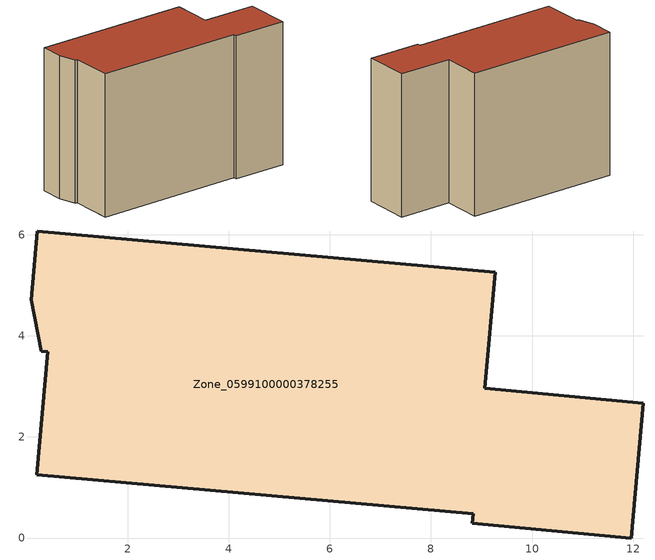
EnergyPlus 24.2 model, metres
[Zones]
Zone_0599100000378255
 floor ground (C_G): 0.09,4.71 0.21,6.07 9.28,5.25 9.07,2.96 12.2,2.67 11.96,0 8.82,0.29 8.84,0.48 0.2,1.25 0.42,3.68 0.3,3.69 z0
 wall outside (C_F): 0.2,1.25 8.84,0.48 8.82,0.29 11.96,0 12.2,2.67 9.07,2.96 9.28,5.25 0.21,6.07 0.09,4.71 0.3,3.69 0.42,3.68 0.2,1.25 z0:8.29
 roof outside (C_R): 0.3,3.69 0.42,3.68 0.2,1.25 8.84,0.48 8.82,0.29 11.96,0 12.2,2.67 9.07,2.96 9.28,5.25 0.21,6.07 0.09,4.71 z8.29
[BUILDING]
Pand.0599100000378255: North Axis=0; Terrain=City; Loads Convergence Tolerance Value=0.04; Temperature Convergence Tolerance Value=0.4; Solar Distribution=FullExterior; Maximum Number of Warmup Days=25; Minimum Number of Warmup Days=1
[Site:Location]
Rotterdam.The.Hague.AP_ZH_NLD Design_Conditions: Latitude=51.96; Longitude=4.45; Time Zone=1; Elevation=-4.5
[SITE:GROUNDTEMPERATURE:BUILDINGSURFACE]
18, 18, 18, 18, 18, 18, 18, 18, 18, 18, 18, 18
[MATERIAL] Thermal Absorptance=0.9; Solar Absorptance=0.7; Visible Absorptance=0.7
Name | Roughness | Thickness | Conductivity | Density | Specific Heat
G.TI.1992-2005 | MediumSmooth | 0.15 | 0.06 | 540 | 1210
F.TI.1992-2005 | Rough | 0.3 | 0.12 | 1920 | 840
R.TI.1992-2005 | MediumRough | 0.2 | 0.08 | 1500 | 1000
[CONSTRUCTION]
C_G: G.TI.1992-2005
C_F: F.TI.1992-2005
C_R: R.TI.1992-2005
[ZONE]
Zone_0599100000378255: Type=1; Multiplier=1; Ceiling Height=Autocalculate; Volume=Autocalculate; Floor Area=autocalculate; Part of Total Floor Area=Yes
[ZONEINFILTRATION:DESIGNFLOWRATE]
Infil_Zone_0599100000378255: Zone or ZoneList or Space or SpaceList=Zone_0599100000378255; Schedule=AlwaysOn; Design Flow Rate Calculation Method=Flow/Area; Flow Rate per Floor Area=0.0015; Constant Term Coefficient=1; Temperature Term Coefficient=0; Velocity Term Coefficient=0; Velocity Squared Term Coefficient=0
[HVACTEMPLATE:ZONE:IDEALLOADSAIRSYSTEM]
Zone_0599100000378255: Maximum Heating Supply Air Temperature=50; Minimum Cooling Supply Air Temperature=13; Maximum Heating Supply Air Humidity Ratio=0.0156; Minimum Cooling Supply Air Humidity Ratio=0.0077; Heating Limit=NoLimit; Cooling Limit=NoLimit; Dehumidification Control Type=ConstantSensibleHeatRatio; Cooling Sensible Heat Ratio=0.7; Dehumidification Setpoint=60; Humidification Control Type=None; Humidification Setpoint=30; Outdoor Air Method=None; Outdoor Air Flow Rate per Person=0.00944; Outdoor Air Flow Rate per Zone Floor Area=0; Outdoor Air Flow Rate per Zone=0; Demand Controlled Ventilation Type=None; Outdoor Air Economizer Type=NoEconomizer; Heat Recovery Type=None; Sensible Heat Recovery Effectiveness=0.7; Latent Heat Recovery Effectiveness=0.65
[ZONECONTROL:THERMOSTAT]
ThermostatControl_Zone_0599100000378255: Zone or ZoneList=Zone_0599100000378255; Control Type Schedule=DualSetpointControlType; Control 1=Thermostat_Zone_0599100000378255; Temperature Difference Between Cutout And Setpoint=0
[THERMOSTATSETPOINT:DUALSETPOINT]
Thermostat_Zone_0599100000378255: Heating Setpoint Temperature Schedule=HeatingSetpoint_Zone_0599100000378255; Cooling Setpoint Temperature Schedule=CoolingSetpoint_Zone_0599100000378255
[SCHEDULE:COMPACT]
HeatingSetpoint_Zone_0599100000378255: Through: 12/31, For: AllDays, Until: 24:00, 21
CoolingSetpoint_Zone_0599100000378255: Through: 12/31, For: AllDays, Until: 24:00, 24
DualSetpointControlType: Through: 12/31, For: AllDays, Until: 24:00, 4
AlwaysOn: Through: 12/31, For: AllDays, Until: 24:00, 1
